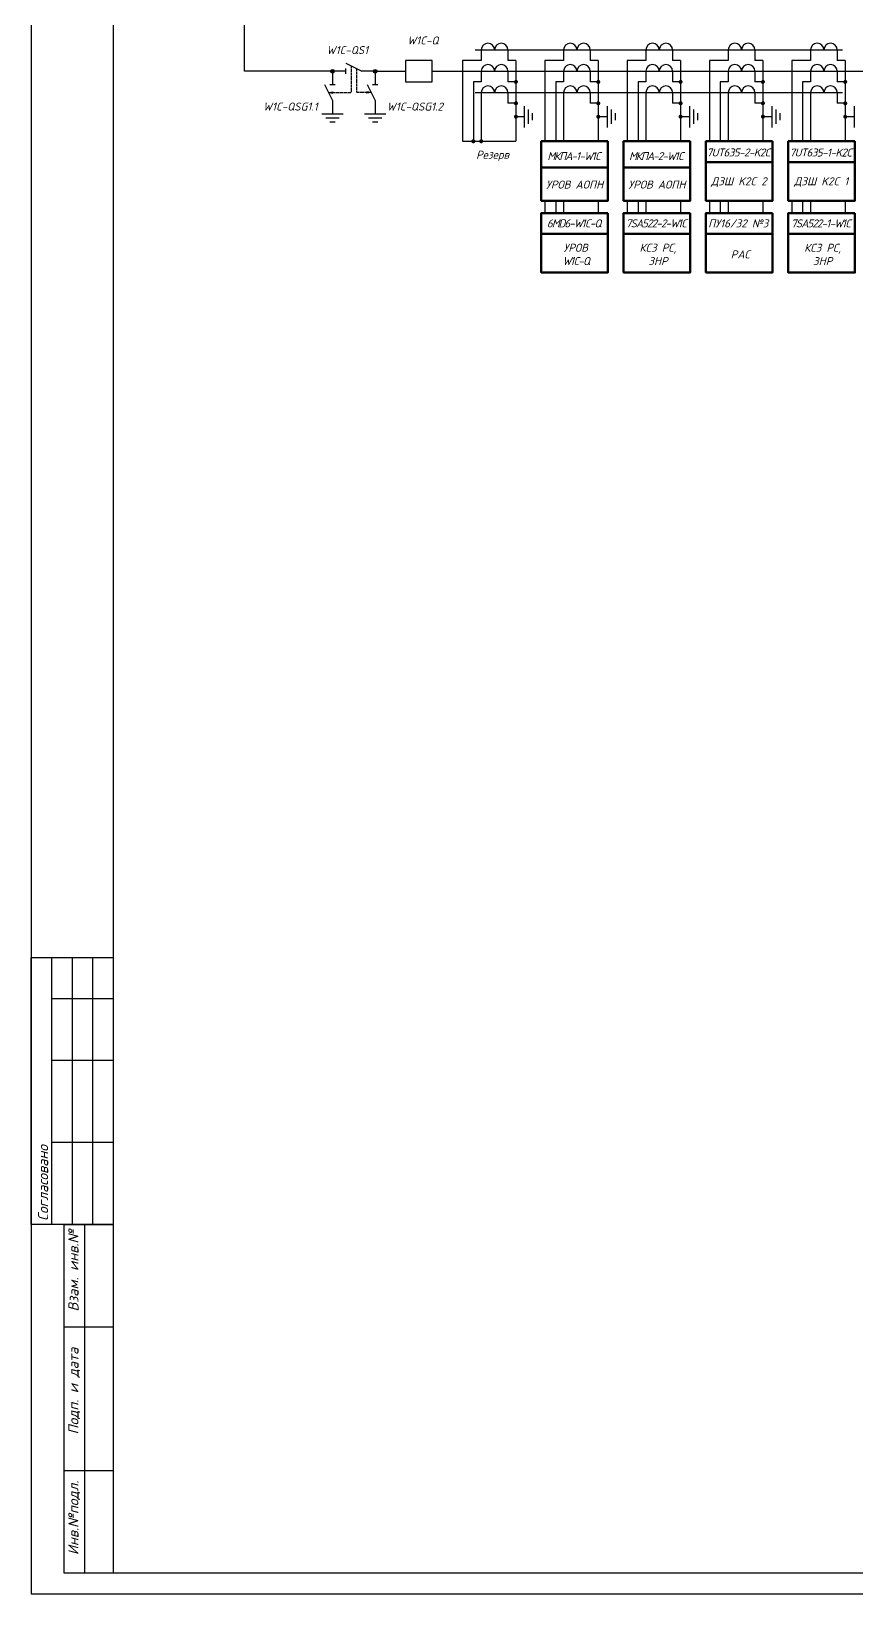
# Model space of a CAD drawing. Header units: millimetres. Extents: x -4534 to -456, y 3875 to 4716.
# Drawn here: x -4534.4 to -4333.3, y 3875.4 to 4256.2 of the extents above; entities that cross this region are included whole.
import ezdxf

# ---------------------------------------------------------------- set-up
doc = ezdxf.new("R2010")
doc.units = ezdxf.units.MM
doc.linetypes.add('HIDDEN2', pattern=[0.1875, 0.125, -0.0625])
doc.layers.add('РАС АСУТП', color=50, linetype='Continuous')
doc.styles.add('ГОСТ 3.0', font='isocpeur.ttf', dxfattribs={"oblique": 15, "height": 3})
doc.styles.add('гост2.5', font='isocpeur.ttf', dxfattribs={"oblique": 15, "height": 2.5})

# ---------------------------------------------------------------- blocks, each defined once
blk = doc.blocks.new('Точка')
h = blk.add_hatch(color=256)
edge = h.paths.add_edge_path()
edge.add_arc((0, 0), 0.691, 0, 360)
blk.add_circle((0, 0), 0.691)
blk = doc.blocks.new('*U84')
for p, q in [((0, 0), (5, 0)), ((11, 3), (5, 0)), ((11, -1), (11, 1)), ((11, 0), (16, 0))]:
    blk.add_line(p, q)

msp = doc.modelspace()

# ---------------------------------------------------------------- hatches: boundary and pattern name
for points in [[(-4460.89, 4241.11), (-4460.89, 4241.28), (-4460.89, 4241.45), (-4461.98, 4241.28)], [(-4451.58, 4241.28), (-4452.66, 4241.45), (-4452.66, 4241.28), (-4452.66, 4241.11)]]:
    msp.add_hatch(color=0).paths.add_polyline_path(points)

# ---------------------------------------------------------------- linework, layer by layer
at = {"color": 0, "lineweight": 30}
for p, q in [((-4514.35, 3880.38), (-4514.35, 4711.38)), ((-4526.35, 3880.38), (-4526.35, 3965.38)), ((-4526.35, 3965.38), (-4514.35, 3965.38)), ((-4526.35, 3965.38), (-4514.35, 3965.38)), ((-4521.35, 3880.38), (-4521.35, 3965.38)), ((-4514.35, 3940.38), (-4526.35, 3940.38)), ((-4514.35, 3940.38), (-4526.35, 3940.38)), ((-4514.35, 3905.38), (-4526.35, 3905.38)), ((-4514.35, 3880.38), (-4526.35, 3880.38)), ((-2238.35, 3880.38), (-4514.35, 3880.38))]:
    msp.add_line(p, q, dxfattribs=at)
at = {"color": 0}
for p, q in [((-4482.46, 4246.48), (-4482.46, 4341.8)), ((-4424.77, 4251.67), (-4424.77, 4249.07)), ((-4418.27, 4251.67), (-4418.27, 4249.07)), ((-4404.72, 4251.67), (-4404.72, 4249.07)), ((-4398.22, 4251.67), (-4398.22, 4249.07)), ((-4384.67, 4251.67), (-4384.67, 4249.07)), ((-4378.17, 4251.67), (-4378.17, 4249.07)), ((-4364.62, 4251.67), (-4364.62, 4249.07)), ((-4358.12, 4251.67), (-4358.12, 4249.07)), ((-4344.57, 4251.67), (-4344.57, 4249.07)), ((-4338.07, 4251.67), (-4338.07, 4249.07)), ((-4461, 4246.48), (-4482.46, 4246.48)), ((-4461, 4246.48), (-4461, 4243.23)), ((-4450.6, 4246.48), (-4450.6, 4243.23)), ((-4450.6, 4246.48), (-4443.22, 4246.48)), ((-4436.72, 4246.48), (-4325.55, 4246.48)), ((-4424.77, 4249.07), (-4429.3, 4249.07)), ((-4429.3, 4249.07), (-4429.3, 4229.41)), ((-4424.77, 4246.48), (-4424.77, 4243.88)), ((-4418.27, 4246.48), (-4418.27, 4243.88)), ((-4404.72, 4249.07), (-4409.25, 4249.07)), ((-4409.25, 4249.07), (-4409.25, 4229.41)), ((-4404.72, 4246.47), (-4404.72, 4243.87)), ((-4398.22, 4246.47), (-4398.22, 4243.87)), ((-4384.67, 4249.07), (-4389.2, 4249.07)), ((-4389.2, 4249.07), (-4389.2, 4229.41)), ((-4384.67, 4246.48), (-4384.67, 4243.88)), ((-4378.17, 4246.48), (-4378.17, 4243.88)), ((-4364.62, 4249.07), (-4369.15, 4249.07)), ((-4369.15, 4249.07), (-4369.15, 4229.41)), ((-4364.62, 4246.48), (-4364.62, 4243.88)), ((-4358.12, 4246.48), (-4358.12, 4243.88)), ((-4344.57, 4249.07), (-4349.1, 4249.07)), ((-4349.1, 4249.07), (-4349.1, 4229.41)), ((-4344.57, 4246.47), (-4344.57, 4243.87)), ((-4338.07, 4246.47), (-4338.07, 4243.87)), ((-4462.95, 4243.23), (-4461, 4239.33)), ((-4461.65, 4243.23), (-4460.35, 4243.23)), ((-4452.55, 4243.23), (-4450.6, 4239.33)), ((-4451.25, 4243.23), (-4449.95, 4243.23)), ((-4424.77, 4243.88), (-4426.69, 4243.88)), ((-4404.72, 4243.87), (-4406.64, 4243.87)), ((-4384.67, 4243.88), (-4386.59, 4243.88)), ((-4364.62, 4243.88), (-4366.54, 4243.88)), ((-4344.57, 4243.87), (-4346.49, 4243.87)), ((-4461.98, 4241.28), (-4460.89, 4241.45)), ((-4461.98, 4241.28), (-4460.89, 4241.11)), ((-4461, 4239.33), (-4461, 4236.08)), ((-4460.89, 4241.45), (-4460.89, 4241.28)), ((-4460.89, 4241.11), (-4460.89, 4241.28)), ((-4451.58, 4241.28), (-4452.66, 4241.45)), ((-4452.66, 4241.45), (-4452.66, 4241.28)), ((-4451.58, 4241.28), (-4452.66, 4241.11)), ((-4452.66, 4241.11), (-4452.66, 4241.28)), ((-4450.6, 4239.33), (-4450.6, 4236.08)), ((-4424.77, 4241.27), (-4424.77, 4229.41)), ((-4418.27, 4241.27), (-4418.27, 4238.67)), ((-4404.72, 4241.27), (-4404.72, 4229.41)), ((-4398.22, 4241.27), (-4398.22, 4238.67)), ((-4384.67, 4241.27), (-4384.67, 4229.41)), ((-4378.17, 4241.27), (-4378.17, 4238.67)), ((-4364.62, 4241.27), (-4364.62, 4229.41)), ((-4358.12, 4241.27), (-4358.12, 4238.67)), ((-4344.57, 4241.27), (-4344.57, 4229.41)), ((-4338.07, 4241.27), (-4338.07, 4238.67)), ((-4414.2, 4235.4), (-4416.32, 4235.4)), ((-4394.01, 4235.39), (-4396.27, 4235.39)), ((-4373.97, 4235.4), (-4376.22, 4235.4)), ((-4353.92, 4235.4), (-4356.17, 4235.4)), ((-4333.87, 4235.39), (-4336.12, 4235.39)), ((-4429.3, 4229.41), (-4416.32, 4229.41)), ((-4409.25, 4214.91), (-4409.25, 4211.91)), ((-4406.64, 4214.91), (-4406.64, 4211.91)), ((-4404.72, 4214.91), (-4404.72, 4211.91)), ((-4396.27, 4214.91), (-4396.27, 4211.91)), ((-4389.2, 4214.92), (-4389.2, 4211.92)), ((-4386.59, 4214.92), (-4386.59, 4211.92)), ((-4384.67, 4214.92), (-4384.67, 4211.92)), ((-4376.22, 4214.92), (-4376.22, 4211.92)), ((-4349.1, 4214.91), (-4349.1, 4211.91)), ((-4346.49, 4214.91), (-4346.49, 4211.91)), ((-4344.57, 4214.91), (-4344.57, 4211.91)), ((-4336.12, 4214.91), (-4336.12, 4211.91)), ((-4514.35, 4030.38), (-4534.35, 4030.38)), ((-4514.35, 4030.38), (-4534.35, 4030.38)), ((-4514.35, 4020.38), (-4529.35, 4020.38)), ((-4514.35, 4020.38), (-4529.35, 4020.38))]:
    msp.add_line(p, q, dxfattribs=at)
at = {"color": 0, "ltscale": 0.25}
for p, q in [((-4426.24, 4251.67), (-4336.75, 4251.67)), ((-4416.32, 4249.07), (-4418.27, 4249.07)), ((-4416.32, 4249.07), (-4416.32, 4229.41)), ((-4396.27, 4249.07), (-4398.22, 4249.07)), ((-4396.27, 4249.07), (-4396.27, 4229.41)), ((-4376.22, 4249.07), (-4378.17, 4249.07)), ((-4376.22, 4249.07), (-4376.22, 4229.41)), ((-4356.17, 4249.07), (-4358.12, 4249.07)), ((-4356.17, 4249.07), (-4356.17, 4229.41)), ((-4336.12, 4249.07), (-4338.07, 4249.07)), ((-4336.12, 4249.07), (-4336.12, 4229.41)), ((-4426.69, 4243.88), (-4426.69, 4229.41)), ((-4416.32, 4243.88), (-4418.27, 4243.88)), ((-4406.64, 4243.87), (-4406.64, 4229.41)), ((-4396.27, 4243.87), (-4398.22, 4243.87)), ((-4386.59, 4243.88), (-4386.59, 4229.41)), ((-4376.22, 4243.88), (-4378.17, 4243.88)), ((-4366.54, 4243.88), (-4366.54, 4229.41)), ((-4356.17, 4243.88), (-4358.12, 4243.88)), ((-4346.49, 4243.87), (-4346.49, 4229.41)), ((-4336.12, 4243.87), (-4338.07, 4243.87)), ((-4426.24, 4241.27), (-4336.75, 4241.27)), ((-4416.32, 4238.67), (-4418.27, 4238.67)), ((-4414.2, 4232.8), (-4414.2, 4238)), ((-4413.23, 4233.67), (-4413.23, 4237.14)), ((-4412.25, 4234.54), (-4412.25, 4236.27)), ((-4396.27, 4238.67), (-4398.22, 4238.67)), ((-4394.01, 4232.79), (-4394.01, 4237.99)), ((-4393.04, 4233.66), (-4393.04, 4237.13)), ((-4392.06, 4234.53), (-4392.06, 4236.26)), ((-4376.22, 4238.67), (-4378.17, 4238.67)), ((-4373.97, 4232.8), (-4373.97, 4238)), ((-4372.99, 4233.67), (-4372.99, 4237.14)), ((-4372.02, 4234.54), (-4372.02, 4236.27)), ((-4356.17, 4238.67), (-4358.12, 4238.67)), ((-4353.92, 4232.8), (-4353.92, 4238)), ((-4352.94, 4233.67), (-4352.94, 4237.14)), ((-4351.97, 4234.54), (-4351.97, 4236.27)), ((-4336.12, 4238.67), (-4338.07, 4238.67)), ((-4333.87, 4232.79), (-4333.87, 4237.99))]:
    msp.add_line(p, q, dxfattribs=at)
at = {"color": 0, "linetype": 'HIDDEN2'}
for p, q in [((-4456.45, 4247.78), (-4456.45, 4241.28)), ((-4455.15, 4247.13), (-4455.15, 4241.28)), ((-4460.89, 4241.28), (-4456.45, 4241.28)), ((-4452.66, 4241.28), (-4455.15, 4241.28))]:
    msp.add_line(p, q, dxfattribs=at)
at = {"color": 0, "lineweight": 25, "ltscale": 0.25}
for p, q in [((-4463.6, 4236.08), (-4458.4, 4236.08)), ((-4462.63, 4235.11), (-4459.38, 4235.11)), ((-4453.2, 4236.08), (-4448, 4236.08)), ((-4452.23, 4235.11), (-4448.98, 4235.11)), ((-4461.65, 4234.13), (-4460.35, 4234.13)), ((-4451.25, 4234.13), (-4449.95, 4234.13))]:
    msp.add_line(p, q, dxfattribs=at)
at = {"color": 0, "lineweight": 25}
for p, q in [((-4534.35, 3965.38), (-4534.35, 4030.38)), ((-4534.35, 3965.38), (-4534.35, 4030.38)), ((-4529.35, 3965.38), (-4529.35, 4030.38)), ((-4529.35, 3965.38), (-4529.35, 4030.38)), ((-4524.35, 3965.38), (-4524.35, 4030.38)), ((-4524.35, 3965.38), (-4524.35, 4030.38)), ((-4519.35, 3965.38), (-4519.35, 4030.38)), ((-4519.35, 3965.38), (-4519.35, 4030.38)), ((-4514.35, 4005.38), (-4529.35, 4005.38)), ((-4514.35, 4005.38), (-4529.35, 4005.38)), ((-4514.35, 3985.38), (-4529.35, 3985.38)), ((-4514.35, 3985.38), (-4529.35, 3985.38)), ((-4514.35, 3965.38), (-4534.35, 3965.38)), ((-4514.35, 3965.38), (-4534.35, 3965.38))]:
    msp.add_line(p, q, dxfattribs=at)
at = {"color": 0, "linetype": 'Continuous', "lineweight": 25}
msp.add_lwpolyline([(-4534.35, 3875.38), (-2233.35, 3875.38), (-2233.35, 4716.38), (-4534.35, 4716.38)], close=True, dxfattribs=at)
at = {"color": 0}
msp.add_lwpolyline([(-4443.22, 4243.88), (-4436.72, 4243.88), (-4436.72, 4249.08), (-4443.22, 4249.08)], close=True, dxfattribs=at)
at = {"color": 0, "ltscale": 0.25, "const_width": 0.487}
for points in [[(-4416.32, 4244.12, 1), (-4416.32, 4243.64, 1)], [(-4396.27, 4244.12, 1), (-4396.27, 4243.63, 1)], [(-4376.22, 4244.12, 1), (-4376.22, 4243.64, 1)], [(-4356.17, 4244.12, 1), (-4356.17, 4243.64, 1)], [(-4336.12, 4244.12, 1), (-4336.12, 4243.63, 1)], [(-4416.32, 4238.92, 1), (-4416.32, 4238.43, 1)], [(-4396.27, 4238.91, 1), (-4396.27, 4238.42, 1)], [(-4376.22, 4238.92, 1), (-4376.22, 4238.43, 1)], [(-4356.17, 4238.92, 1), (-4356.17, 4238.43, 1)], [(-4336.12, 4238.91, 1), (-4336.12, 4238.42, 1)], [(-4416.32, 4235.65, 1), (-4416.32, 4235.16, 1)], [(-4396.27, 4235.64, 1), (-4396.27, 4235.15, 1)], [(-4376.22, 4235.65, 1), (-4376.22, 4235.16, 1)], [(-4356.17, 4235.65, 1), (-4356.17, 4235.16, 1)], [(-4336.12, 4235.64, 1), (-4336.12, 4235.15, 1)], [(-4426.69, 4229.66, 1), (-4426.69, 4229.17, 1)], [(-4424.77, 4229.66, 1), (-4424.77, 4229.17, 1)]]:
    msp.add_lwpolyline(points, format="xyb", close=True, dxfattribs=at)
at = {"color": 0, "lineweight": 50, "ltscale": 0.25}
for points in [[(-4393.9, 4229.41), (-4410.15, 4229.41), (-4410.15, 4223), (-4393.9, 4223)], [(-4373.85, 4229.41), (-4390.1, 4229.41), (-4390.1, 4223), (-4373.85, 4223)], [(-4353.81, 4229.41), (-4370.06, 4229.41), (-4370.06, 4224.33), (-4353.81, 4224.33)], [(-4333.76, 4229.41), (-4350.01, 4229.41), (-4350.01, 4224.32), (-4333.76, 4224.32)], [(-4353.81, 4224.33), (-4370.06, 4224.33), (-4370.06, 4214.92), (-4353.81, 4214.92)], [(-4333.76, 4224.32), (-4350.01, 4224.32), (-4350.01, 4214.91), (-4333.76, 4214.91)], [(-4393.9, 4223), (-4410.15, 4223), (-4410.15, 4214.91), (-4393.9, 4214.91)], [(-4373.85, 4223), (-4390.1, 4223), (-4390.1, 4214.91), (-4373.85, 4214.91)], [(-4393.9, 4211.92), (-4410.15, 4211.92), (-4410.15, 4206.84), (-4393.9, 4206.84)], [(-4373.85, 4211.92), (-4390.1, 4211.92), (-4390.1, 4206.84), (-4373.85, 4206.84)], [(-4333.76, 4211.91), (-4350.01, 4211.91), (-4350.01, 4206.83), (-4333.76, 4206.83)], [(-4393.9, 4206.84), (-4410.15, 4206.84), (-4410.15, 4197.43), (-4393.9, 4197.43)], [(-4373.85, 4206.84), (-4390.1, 4206.84), (-4390.1, 4197.43), (-4373.85, 4197.43)], [(-4333.76, 4206.83), (-4350.01, 4206.83), (-4350.01, 4197.42), (-4333.76, 4197.42)]]:
    msp.add_lwpolyline(points, close=True, dxfattribs=at)
at = {"color": 0}
for centre in [(-4423.14, 4251.67), (-4419.89, 4251.67), (-4403.09, 4251.67), (-4399.84, 4251.67), (-4383.04, 4251.67), (-4379.79, 4251.67), (-4362.99, 4251.67), (-4359.74, 4251.67), (-4342.94, 4251.67), (-4339.69, 4251.67), (-4423.14, 4246.48), (-4419.89, 4246.48), (-4403.09, 4246.47), (-4399.84, 4246.47), (-4383.04, 4246.48), (-4379.79, 4246.48), (-4362.99, 4246.48), (-4359.74, 4246.48), (-4342.94, 4246.47), (-4339.69, 4246.47), (-4423.14, 4241.27), (-4419.89, 4241.27), (-4403.09, 4241.27), (-4399.84, 4241.27), (-4383.04, 4241.27), (-4379.79, 4241.27), (-4362.99, 4241.27), (-4359.74, 4241.27), (-4342.94, 4241.27), (-4339.69, 4241.27)]:
    msp.add_arc(centre, 1.62, 0, 180, dxfattribs=at)
at = {"layer": 'РАС АСУТП', "color": 0}
for p, q in [((-4369.15, 4214.92), (-4369.15, 4211.92)), ((-4366.54, 4214.92), (-4366.54, 4211.92)), ((-4364.62, 4214.92), (-4364.62, 4211.92)), ((-4356.17, 4214.92), (-4356.17, 4211.92))]:
    msp.add_line(p, q, dxfattribs=at)
at = {"layer": 'РАС АСУТП', "color": 0, "lineweight": 50, "ltscale": 0.25}
for points in [[(-4353.81, 4211.92), (-4370.06, 4211.92), (-4370.06, 4206.84), (-4353.81, 4206.84)], [(-4353.81, 4206.84), (-4370.06, 4206.84), (-4370.06, 4197.43), (-4353.81, 4197.43)]]:
    msp.add_lwpolyline(points, close=True, dxfattribs=at)

# ---------------------------------------------------------------- block references
at = {"color": 0, "xscale": 0.65, "yscale": 0.65, "zscale": 0.65, "rotation": 270}
for p in [(-4461, 4246.48), (-4450.6, 4246.48)]:
    msp.add_blockref('Точка', p, dxfattribs=at)
at = {"color": 0, "xscale": -0.65, "yscale": 0.65, "zscale": 0.65}
msp.add_blockref('*U84', (-4450.6, 4246.48), dxfattribs=at)

# ---------------------------------------------------------------- texts
at = {"color": 0, "lineweight": 25, "ltscale": 0.25, "style": 'гост2.5', "oblique": 15}
msp.add_text('Согласовано', height=2.5, rotation=90, dxfattribs=at).set_placement((-4530.24, 3966.27))
msp.add_text('Согласовано', height=2.5, rotation=90, dxfattribs=at).set_placement((-4530.24, 3966.27))
at = {"color": 0, "lineweight": 30, "ltscale": 0.25, "style": 'гост2.5', "oblique": 15}
for s, p in [('Взам. инв.№', (-4522.85, 3944.18)), ('Взам. инв.№', (-4522.85, 3944.18)), ('Подп. и дата', (-4522.85, 3914.2)), ('Инв.№подл.', (-4522.85, 3884.81))]:
    msp.add_text(s, height=2.5, rotation=90, dxfattribs=at).set_placement(p)
at = {"color": 0, "lineweight": 18, "char_height": 1.95, "width": 7.2421, "attachment_point": 1, "style": 'ГОСТ 3.0'}
for s, insert in [('W1C-Q', (-4442.78, 4254.96)), ('W1C-QS1', (-4462.41, 4252.62)), ('W1C-QSG1.1', (-4477.9, 4238.84)), ('W1C-QSG1.2', (-4447.76, 4238.84)), ('Резерв', (-4426.02, 4227.11))]:
    msp.add_mtext(s, dxfattribs=dict(at, insert=insert))
at = {"color": 0, "lineweight": 30, "char_height": 1.95, "attachment_point": 5, "style": 'ГОСТ 3.0'}
for s, insert in [('{\\T0.9;7UT635-2-K2C}', (-4362.19, 4226.68)), ('{\\T0.9;7UT635-1-K2C}', (-4342.14, 4226.67)), ('{\\T0.85;МКПА-1-W1C}', (-4402.27, 4225.79)), ('{\\T0.85;МКПА-2-W1C}', (-4382.22, 4225.79)), ('{\\T0.85;6MD6-W1C-Q}', (-4402.27, 4209.4)), ('{\\T0.85;7SA522-2-W1C}', (-4382.22, 4209.4)), ('{\\T0.85;7SA522-1-W1C}', (-4342.12, 4209.39))]:
    msp.add_mtext(s, dxfattribs=dict(at, insert=insert))
at = {"color": 0, "char_height": 1.95, "attachment_point": 5, "style": 'ГОСТ 3.0'}
for s, insert in [('УРОВ АОПН', (-4402.03, 4218.85)), ('УРОВ АОПН', (-4381.98, 4218.85)), ('{\\C0;ДЗШ K2C 2}', (-4362.02, 4219.46)), ('{\\C0;ДЗШ K2C 1}', (-4341.97, 4219.46)), ('{\\C0;УРОВ\\P\\T0.85;\\C256;W1C-Q}', (-4401.76, 4201.84)), ('{\\C0;КСЗ РС, \\PЗНР}', (-4381.72, 4201.84)), ('{\\C0;КСЗ РС, \\PЗНР}', (-4341.62, 4201.83))]:
    msp.add_mtext(s, dxfattribs=dict(at, insert=insert))
at = {"layer": 'РАС АСУТП', "color": 0, "lineweight": 30, "insert": (-4362.17, 4209.4), "char_height": 1.95, "attachment_point": 5, "style": 'ГОСТ 3.0'}
msp.add_mtext('ПУ16/32 №3', dxfattribs=at)
at = {"layer": 'РАС АСУТП', "color": 0, "insert": (-4361.67, 4201.84), "char_height": 1.95, "attachment_point": 5, "style": 'ГОСТ 3.0'}
msp.add_mtext('РАС', dxfattribs=at)

doc.saveas('drawing.dxf')
